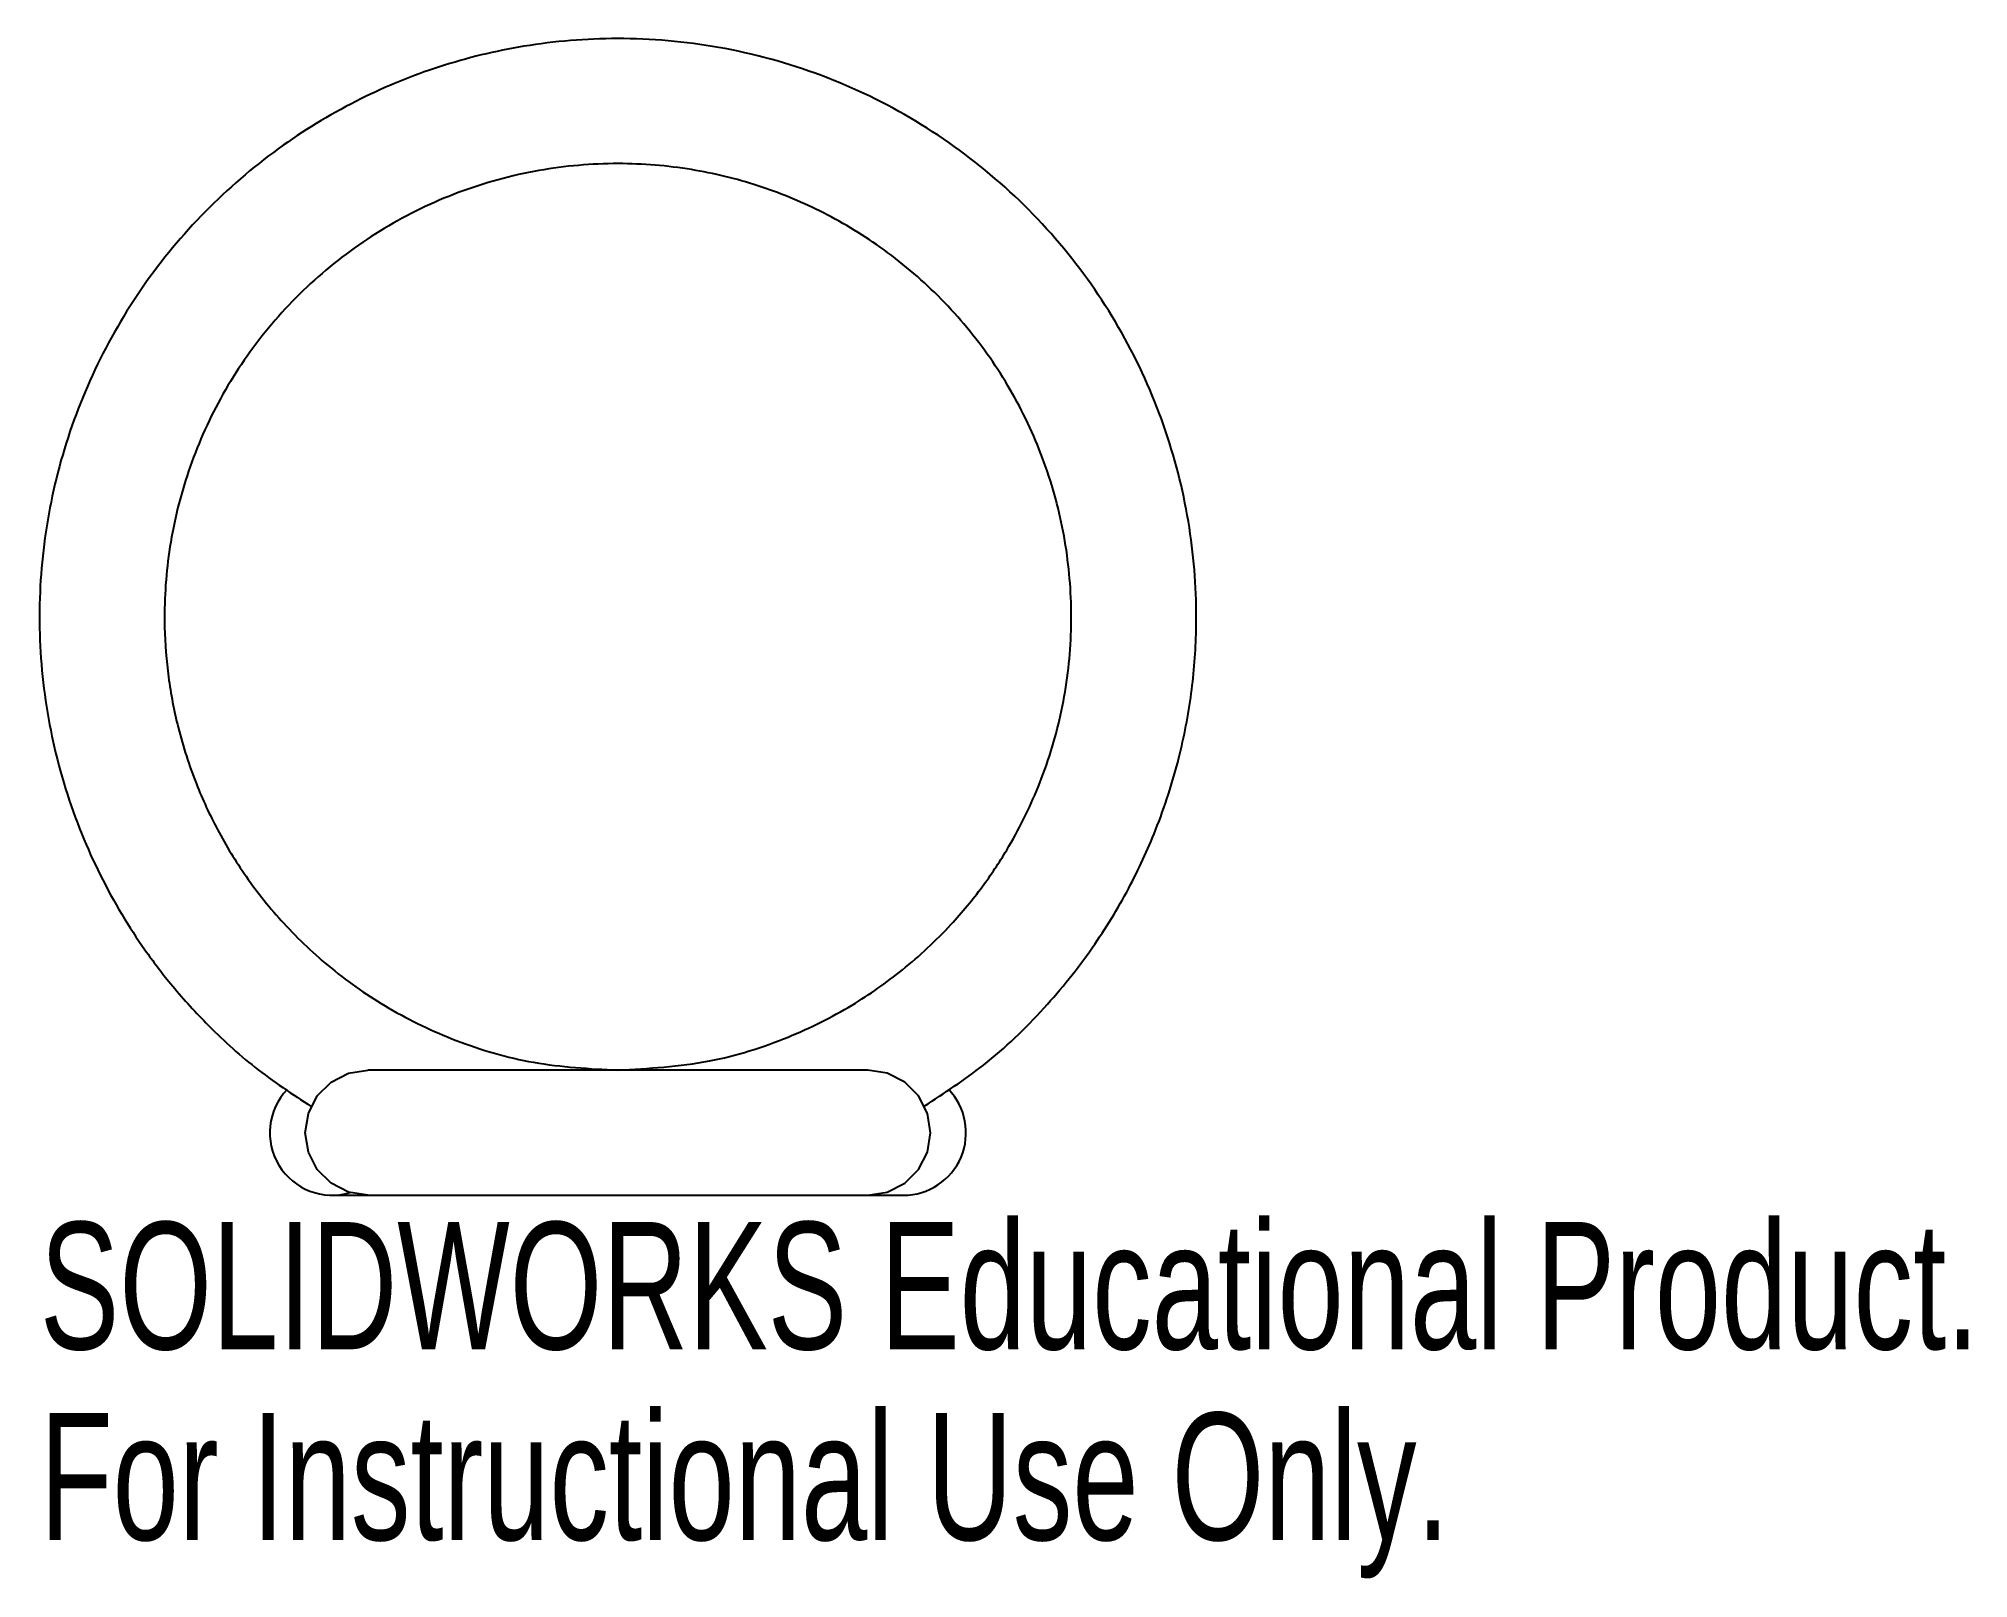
# Model space of a CAD drawing. Header units: millimetres. Extents: x -22 to 51.3, y -36.5 to 22.
import ezdxf

# ---------------------------------------------------------------- set-up
doc = ezdxf.new("R2010")
doc.units = ezdxf.units.MM
doc.styles.add('SLDTEXTSTYLE0', font='TXT', dxfattribs={"width": 0.7})

msp = doc.modelspace()

# ---------------------------------------------------------------- linework, layer by layer
at = {"color": 7, "linetype": 'Continuous', "lineweight": 25}
for p, q in [((9.5, -17.225), (-9.5, -17.225)), ((-10.85, -21.975), (10.85, -21.975))]:
    msp.add_line(p, q, dxfattribs=at)
at = {"color": 7, "linetype": 'Continuous', "lineweight": 25, "flags": 128}
for points in [[(-9.5, -21.975), (-10.234, -21.859), (-10.896, -21.521), (-11.421, -20.996), (-11.759, -20.334), (-11.875, -19.6), (-11.759, -18.866), (-11.421, -18.204), (-10.896, -17.679), (-10.234, -17.341), (-9.5, -17.225), (-9.5, -17.225)], [(9.5, -21.975), (10.234, -21.859), (10.896, -21.521), (11.421, -20.996), (11.759, -20.334), (11.875, -19.6), (11.759, -18.866), (11.421, -18.204), (10.896, -17.679), (10.234, -17.341), (9.5, -17.225), (9.5, -17.225)]]:
    msp.add_lwpolyline(points, dxfattribs=at)
at = {"color": 7, "linetype": 'Continuous', "lineweight": 25}
for centre, start, end in [((-10.85, -19.6), 136.34507, 286.51166), ((10.85, -19.6), 270, 44.01409)]:
    msp.add_arc(centre, 2.375, start, end, dxfattribs=at)
for points, knots in [([(11.639, -18.592), (12.404, -18.093), (14.058, -17.017), (16.185, -14.957), (18.021, -12.682), (19.416, -10.396), (20.534, -7.978), (21.334, -5.494), (21.824, -2.939), (22.046, -0.085), (21.846, 3.213), (20.983, 6.892), (19.469, 10.434), (17.326, 13.707), (14.603, 16.581), (11.38, 18.94), (7.758, 20.692), (3.911, 21.745), (0.081, 22.08), (-3.499, 21.786), (-6.781, 20.988), (-9.868, 19.729), (-12.834, 17.956), (-15.597, 15.626), (-17.98, 12.812), (-19.865, 9.634), (-21.194, 6.187), (-21.928, 2.565), (-22.049, -1.126), (-21.555, -4.775), (-20.486, -8.21), (-19.19, -10.81), (-17.984, -12.663), (-16.928, -14.053), (-15.558, -15.569), (-13.803, -17.188), (-12.374, -18.13), (-11.644, -18.611)], [0, 0, 0, 0, 0.024135, 0.052116, 0.077899, 0.101333, 0.122779, 0.148244, 0.170193, 0.191469, 0.223846, 0.257174, 0.290982, 0.32524, 0.36017, 0.395168, 0.430335, 0.466062, 0.50009, 0.53155, 0.560688, 0.589139, 0.619429, 0.651776, 0.68432, 0.716549, 0.749064, 0.781638, 0.813877, 0.846337, 0.87859, 0.908639, 0.922869, 0.937051, 0.954783, 0.976887, 1, 1, 1, 1]), ([(0, -17.225), (-1.075, -17.167), (-3.169, -17.054), (-6.106, -16.19), (-8.687, -14.96), (-10.882, -13.435), (-12.69, -11.729), (-14.125, -9.94), (-15.219, -8.149), (-16.095, -6.254), (-16.723, -4.306), (-17.106, -2.304), (-17.281, -0.067), (-17.124, 2.518), (-16.447, 5.402), (-15.261, 8.178), (-13.581, 10.744), (-11.447, 12.997), (-8.921, 14.845), (-6.081, 16.219), (-3.067, 17.045), (-0.064, 17.307), (2.742, 17.077), (5.315, 16.451), (7.734, 15.465), (10.06, 14.075), (12.226, 12.249), (14.094, 10.043), (15.571, 7.552), (16.613, 4.85), (17.188, 2.011), (17.283, -0.883), (16.896, -3.742), (16.058, -6.435), (14.98, -8.596), (13.831, -10.318), (12.539, -11.878), (10.897, -13.414), (8.82, -14.869), (6.372, -16.086), (3.377, -17.028), (1.166, -17.157), (0, -17.225)], [0, 0, 0, 0, 0.029776, 0.058019, 0.084292, 0.108848, 0.13185, 0.153045, 0.172308, 0.189938, 0.210872, 0.228915, 0.246405, 0.273019, 0.300416, 0.328208, 0.356369, 0.385083, 0.413853, 0.442762, 0.472131, 0.500104, 0.525966, 0.54992, 0.573308, 0.598208, 0.624799, 0.651552, 0.678046, 0.704776, 0.731553, 0.758055, 0.78474, 0.811254, 0.835956, 0.851471, 0.868621, 0.892044, 0.91365, 0.938758, 0.967691, 1, 1, 1, 1])]:
    msp.add_open_spline(points, degree=3, knots=knots, dxfattribs=at)

# ---------------------------------------------------------------- texts
at = {"color": 7, "linetype": 'Continuous', "char_height": 4.83362, "attachment_point": 1, "style": 'SLDTEXTSTYLE0'}
for s, insert in [('SOLIDWORKS Educational Product.', (-21.96, -22.995)), ('For Instructional Use Only.', (-21.96, -30.245))]:
    msp.add_mtext(s, dxfattribs=dict(at, insert=insert))

doc.saveas('drawing.dxf')
